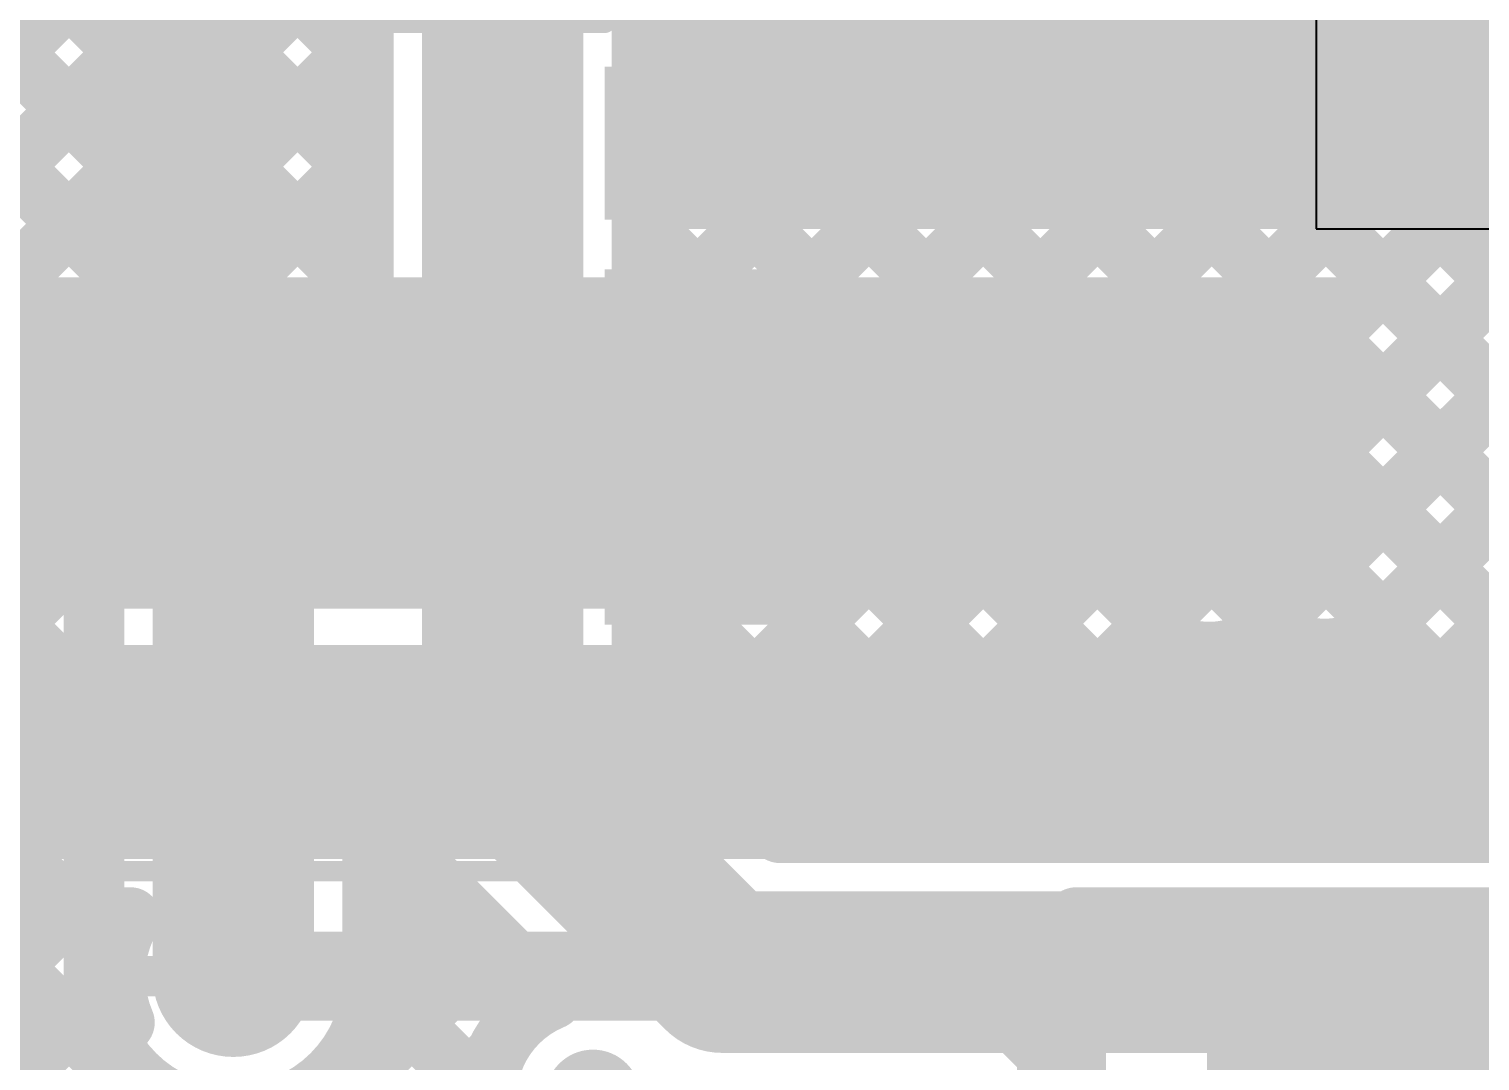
# Model space of a CAD drawing. Header units: millimetres. Extents: x -0.27 to 3.22, y -0.27 to 1.91.
# Drawn here: x 1.8704 to 2.2296, y 0.88 to 1.1355 of the extents above; entities that cross this region are included whole.
import ezdxf

# ---------------------------------------------------------------- set-up
doc = ezdxf.new("R2010")
doc.units = ezdxf.units.MM
doc.header["$MEASUREMENT"] = 0
for name, color, linetype in [('BottomLayer', 5, 'Continuous'), ('TopLayer', 1, 'Continuous'), ('TopOverlay', 2, 'Continuous'), ('TopPaste', 8, 'Continuous'), ('TopSolder', 216, 'Continuous'), ('ViaHoleLayer', 16, 'Continuous')]:
    doc.layers.add(name, color=color, linetype=linetype)
doc.styles.add('Arial', font='', dxfattribs={"height": 0.2})
doc.styles.get('Arial').set_extended_font_data('Arial')

# ---------------------------------------------------------------- blocks, each defined once
blk = doc.blocks.new('HSOP_6_19')
at = {"layer": 'TopLayer'}
for points in [[(-0.12894, 0.09016), (-0.07894, 0.09016), (-0.07894, 0.06024), (-0.12894, 0.06024)], [(0.07894, 0.09016), (0.12894, 0.09016), (0.12894, 0.06024), (0.07894, 0.06024)], [(-0.12894, 0.03996), (-0.07894, 0.03996), (-0.07894, -0.03996), (-0.12894, -0.03996)], [(0.07894, 0.03996), (0.12894, 0.03996), (0.12894, -0.03996), (0.07894, -0.03996)], [(-0.12894, -0.06024), (-0.07894, -0.06024), (-0.07894, -0.09016), (-0.12894, -0.09016)], [(0.07894, -0.06024), (0.12894, -0.06024), (0.12894, -0.09016), (0.07894, -0.09016)]]:
    blk.add_hatch(color=1, dxfattribs=at).paths.add_polyline_path(points)
at = {"layer": 'TopPaste'}
for points in [[(-0.12894, 0.09016), (-0.07894, 0.09016), (-0.07894, 0.06024), (-0.12894, 0.06024)], [(0.07894, 0.09016), (0.12894, 0.09016), (0.12894, 0.06024), (0.07894, 0.06024)], [(-0.12894, 0.03996), (-0.07894, 0.03996), (-0.07894, -0.03996), (-0.12894, -0.03996)], [(0.07894, 0.03996), (0.12894, 0.03996), (0.12894, -0.03996), (0.07894, -0.03996)], [(-0.12894, -0.06024), (-0.07894, -0.06024), (-0.07894, -0.09016), (-0.12894, -0.09016)], [(0.07894, -0.06024), (0.12894, -0.06024), (0.12894, -0.09016), (0.07894, -0.09016)]]:
    blk.add_hatch(color=8, dxfattribs=at).paths.add_polyline_path(points)
at = {"layer": 'TopSolder'}
for points in [[(-0.13294, 0.09416), (-0.07494, 0.09416), (-0.07494, 0.05624), (-0.13294, 0.05624)], [(0.07494, 0.09416), (0.13294, 0.09416), (0.13294, 0.05624), (0.07494, 0.05624)], [(-0.13294, 0.04396), (-0.07494, 0.04396), (-0.07494, -0.04396), (-0.13294, -0.04396)], [(0.07494, 0.04396), (0.13294, 0.04396), (0.13294, -0.04396), (0.07494, -0.04396)], [(-0.13294, -0.05624), (-0.07494, -0.05624), (-0.07494, -0.09416), (-0.13294, -0.09416)], [(0.07494, -0.05624), (0.13294, -0.05624), (0.13294, -0.09416), (0.07494, -0.09416)]]:
    blk.add_hatch(color=216, dxfattribs=at).paths.add_polyline_path(points)
at = {"layer": 'TopOverlay'}
for points, const_width in [([(-0.11408, 0.102, 1), (-0.12392, 0.102, 1)], 0.01181), ([(-0.12687, 0.102, 1), (-0.12097, 0.102, 1)], 0.00591), ([(-0.11703, 0.102, 1), (-0.11113, 0.102, 1)], 0.00591), ([(-0.07625, 0.105, 1), (-0.07375, 0.105, 1)], 0.0025), ([(0.07375, 0.105, 1), (0.07625, 0.105, 1)], 0.0025), ([(-0.07625, -0.105, 1), (-0.07375, -0.105, 1)], 0.0025), ([(0.07375, -0.105, 1), (0.07625, -0.105, 1)], 0.0025)]:
    blk.add_lwpolyline(points, format="xyb", close=True, dxfattribs=dict(at, const_width=const_width))
at = {"layer": 'TopOverlay', "const_width": 0.005}
for points in [[(-0.075, 0.105), (0.075, 0.105)], [(-0.075, -0.105), (0.075, -0.105)]]:
    blk.add_lwpolyline(points, dxfattribs=at)
blk = doc.blocks.new('C__0603_187')
at = {"layer": 'TopLayer'}
for points in [[(-0.015, 0.0175), (-0.015, -0.0175), (-0.045, -0.0175), (-0.045, 0.0175)], [(0.045, 0.0175), (0.045, -0.0175), (0.015, -0.0175), (0.015, 0.0175)]]:
    blk.add_hatch(color=1, dxfattribs=at).paths.add_polyline_path(points)
at = {"layer": 'TopPaste'}
for points in [[(-0.015, 0.0175), (-0.015, -0.0175), (-0.045, -0.0175), (-0.045, 0.0175)], [(0.045, 0.0175), (0.045, -0.0175), (0.015, -0.0175), (0.015, 0.0175)]]:
    blk.add_hatch(color=8, dxfattribs=at).paths.add_polyline_path(points)
at = {"layer": 'TopSolder'}
for points in [[(-0.01264, 0.01986), (-0.01264, -0.01986), (-0.04736, -0.01986), (-0.04736, 0.01986)], [(0.04736, 0.01986), (0.04736, -0.01986), (0.01264, -0.01986), (0.01264, 0.01986)]]:
    blk.add_hatch(color=216, dxfattribs=at).paths.add_polyline_path(points)
at = {"layer": 'TopOverlay', "const_width": 0.005}
for points in [[(-0.049, -0.021), (-0.049, 0.021)], [(-0.018, 0.021), (-0.049, 0.021)], [(0.049, 0.021), (0.018, 0.021)], [(0.049, -0.021), (0.049, 0.021)], [(-0.018, -0.021), (-0.049, -0.021)], [(0.049, -0.021), (0.018, -0.021)]]:
    blk.add_lwpolyline(points, dxfattribs=at)
at = {"layer": 'TopOverlay', "const_width": 0.0025}
for points in [[(-0.05025, 0.021, 1), (-0.04775, 0.021, 1)], [(-0.05025, 0.021, 1), (-0.04775, 0.021, 1)], [(-0.01925, 0.021, 1), (-0.01675, 0.021, 1)], [(0.01675, 0.021, 1), (0.01925, 0.021, 1)], [(0.04775, 0.021, 1), (0.05025, 0.021, 1)], [(0.04775, 0.021, 1), (0.05025, 0.021, 1)], [(-0.05025, -0.021, 1), (-0.04775, -0.021, 1)], [(-0.05025, -0.021, 1), (-0.04775, -0.021, 1)], [(-0.01925, -0.021, 1), (-0.01675, -0.021, 1)], [(0.01675, -0.021, 1), (0.01925, -0.021, 1)], [(0.04775, -0.021, 1), (0.05025, -0.021, 1)], [(0.04775, -0.021, 1), (0.05025, -0.021, 1)]]:
    blk.add_lwpolyline(points, format="xyb", close=True, dxfattribs=at)
blk = doc.blocks.new('C__0603_188')
at = {"layer": 'TopLayer'}
for points in [[(-0.015, 0.0175), (-0.015, -0.0175), (-0.045, -0.0175), (-0.045, 0.0175)], [(0.045, 0.0175), (0.045, -0.0175), (0.015, -0.0175), (0.015, 0.0175)]]:
    blk.add_hatch(color=1, dxfattribs=at).paths.add_polyline_path(points)
at = {"layer": 'TopPaste'}
for points in [[(-0.015, 0.0175), (-0.015, -0.0175), (-0.045, -0.0175), (-0.045, 0.0175)], [(0.045, 0.0175), (0.045, -0.0175), (0.015, -0.0175), (0.015, 0.0175)]]:
    blk.add_hatch(color=8, dxfattribs=at).paths.add_polyline_path(points)
at = {"layer": 'TopSolder'}
for points in [[(-0.01264, 0.01986), (-0.01264, -0.01986), (-0.04736, -0.01986), (-0.04736, 0.01986)], [(0.04736, 0.01986), (0.04736, -0.01986), (0.01264, -0.01986), (0.01264, 0.01986)]]:
    blk.add_hatch(color=216, dxfattribs=at).paths.add_polyline_path(points)
at = {"layer": 'TopOverlay', "const_width": 0.005}
for points in [[(-0.049, -0.021), (-0.049, 0.021)], [(-0.018, 0.021), (-0.049, 0.021)], [(0.049, 0.021), (0.018, 0.021)], [(0.049, -0.021), (0.049, 0.021)], [(-0.018, -0.021), (-0.049, -0.021)], [(0.049, -0.021), (0.018, -0.021)]]:
    blk.add_lwpolyline(points, dxfattribs=at)
at = {"layer": 'TopOverlay', "const_width": 0.0025}
for points in [[(-0.05025, 0.021, 1), (-0.04775, 0.021, 1)], [(-0.05025, 0.021, 1), (-0.04775, 0.021, 1)], [(-0.01925, 0.021, 1), (-0.01675, 0.021, 1)], [(0.01675, 0.021, 1), (0.01925, 0.021, 1)], [(0.04775, 0.021, 1), (0.05025, 0.021, 1)], [(0.04775, 0.021, 1), (0.05025, 0.021, 1)], [(-0.05025, -0.021, 1), (-0.04775, -0.021, 1)], [(-0.05025, -0.021, 1), (-0.04775, -0.021, 1)], [(-0.01925, -0.021, 1), (-0.01675, -0.021, 1)], [(0.01675, -0.021, 1), (0.01925, -0.021, 1)], [(0.04775, -0.021, 1), (0.05025, -0.021, 1)], [(0.04775, -0.021, 1), (0.05025, -0.021, 1)]]:
    blk.add_lwpolyline(points, format="xyb", close=True, dxfattribs=at)

msp = doc.modelspace()

# ---------------------------------------------------------------- hatches: boundary and pattern name
at = {"layer": 'BottomLayer'}
h = msp.add_hatch(color=5, dxfattribs=at)
edge = h.paths.add_edge_path()
edge.add_arc((1.921, 1.025), 0.01181, 0, 360)
h = msp.add_hatch(color=5, dxfattribs=at)
edge = h.paths.add_edge_path()
edge.add_arc((1.921, 0.901), 0.01181, 0, 360)
h = msp.add_hatch(color=5, dxfattribs=at)
edge = h.paths.add_edge_path()
edge.add_arc((2.01, 0.871), 0.01181, 0, 360)
at = {"layer": 'TopLayer'}
for points in [[(1.884, 0.992), (1.928, 0.992), (1.928, 1.451), (1.884, 1.451)], [(2.017, 1.086), (2.478, 1.086), (2.478, 1.258), (2.017, 1.258)], [(1.803, 0.992), (2.196, 0.992), (2.196, 1.074), (1.803, 1.074)], [(1.804, 0.93), (2.478, 0.93), (2.478, 0.983), (1.804, 0.983)], [(2.162, 0.7555), (2.203, 0.7555), (2.203, 0.8985), (2.162, 0.8985)], [(2.168, 0.8585), (3.082, 0.8585), (3.082, 0.8985), (2.168, 0.8985)]]:
    msp.add_hatch(color=1, dxfattribs=at).paths.add_polyline_path(points)
h = msp.add_hatch(color=1, dxfattribs=at)
edge = h.paths.add_edge_path()
edge.add_arc((1.921, 1.025), 0.01181, 0, 360)
h = msp.add_hatch(color=1, dxfattribs=at)
edge = h.paths.add_edge_path()
edge.add_arc((1.921, 0.901), 0.01181, 0, 360)
h = msp.add_hatch(color=1, dxfattribs=at)
edge = h.paths.add_edge_path()
edge.add_arc((2.01, 0.871), 0.01181, 0, 360)
at = {"layer": 'ViaHoleLayer'}
h = msp.add_hatch(color=16, dxfattribs=at)
edge = h.paths.add_edge_path()
edge.add_arc((1.921, 1.025), 0.00591, 0, 360)
h = msp.add_hatch(color=16, dxfattribs=at)
edge = h.paths.add_edge_path()
edge.add_arc((1.921, 0.901), 0.00591, 0, 360)

# ---------------------------------------------------------------- linework, layer by layer
at = {"layer": 'BottomLayer'}
for points, const_width in [([(2.02215, 1.11596), (2.6315, 1.72532)], 0.015), ([(2.02215, 1.08768), (2.6315, 1.69703)], 0.015), ([(2.02215, 1.05939), (2.6315, 1.66875)], 0.015), ([(2.02215, 1.03111), (2.6315, 1.64046)], 0.015), ([(2.02215, 1.00282), (2.6315, 1.61218)], 0.015), ([(2.02215, 0.97454), (2.6315, 1.58389)], 0.015), ([(2.03434, 0.95845), (2.6315, 1.55561)], 0.015), ([(2.04848, 0.94431), (2.63367, 1.5295)], 0.015), ([(1.98765, 0.95635), (1.98765, 1.4964)], 0.04), ([(2.06896, 0.9365), (2.63941, 1.50695)], 0.015), ([(2.02215, 0.97064), (2.02215, 1.4964)], 0.015), ([(2.09724, 0.9365), (2.64622, 1.48547)], 0.015), ([(1.95315, 1.03753), (1.95315, 1.4705)], 0.015), ([(2.12553, 0.9365), (2.65813, 1.4691)], 0.015), ([(2.15381, 0.9365), (2.67438, 1.45707)], 0.015), ([(2.1821, 0.9365), (2.6849, 1.43931)], 0.015), ([(2.21038, 0.9365), (2.6849, 1.41102)], 0.015), ([(2.02215, 1.34139), (2.42704, 0.9365)], 0.015), ([(2.02215, 1.31311), (2.39875, 0.9365)], 0.015), ([(1.7735, 1.3072), (1.95315, 1.12755)], 0.015), ([(2.02215, 1.28482), (2.37047, 0.9365)], 0.015), ([(1.7735, 1.27891), (1.95315, 1.09927)], 0.015), ([(2.02215, 1.25654), (2.34218, 0.9365)], 0.015), ([(1.7735, 1.25063), (1.95315, 1.07098)], 0.015), ([(2.02215, 1.22825), (2.3139, 0.9365)], 0.015), ([(1.7735, 1.22234), (1.95315, 1.0427)], 0.015), ([(1.8215, 1.08502), (1.95315, 1.21667)], 0.015), ([(2.02215, 1.19997), (2.28561, 0.9365)], 0.015), ([(1.7735, 1.19406), (1.90989, 1.05766)], 0.015), ([(1.8215, 1.05674), (1.95315, 1.18838)], 0.015), ([(2.02215, 1.17168), (2.25733, 0.9365)], 0.015), ([(1.8215, 1.02845), (1.95315, 1.1601)], 0.015), ([(2.02215, 1.1434), (2.22905, 0.9365)], 0.015), ([(1.8215, 1.00017), (1.95315, 1.13181)], 0.015), ([(1.81667, 1.1226), (1.89347, 1.0458)], 0.015), ([(2.02215, 1.11512), (2.20076, 0.9365)], 0.015), ([(1.90537, 1.05576), (1.95315, 1.10353)], 0.015), ([(1.8215, 1.08949), (1.8865, 1.02449)], 0.015), ([(2.02215, 1.08683), (2.17248, 0.9365)], 0.015), ([(1.9346, 1.0567), (1.95315, 1.07525)], 0.015), ([(1.8215, 1.06121), (1.8865, 0.99621)], 0.015), ([(2.02215, 1.05855), (2.1442, 0.9365)], 0.015), ([(1.94995, 1.04377), (1.95315, 1.04696)], 0.015), ([(1.8215, 0.97188), (1.89024, 1.04063)], 0.015), ([(1.921, 0.901), (1.921, 1.025)], 0.04), ([(1.8215, 1.03292), (1.8865, 0.96792)], 0.015), ([(2.02215, 1.03027), (2.11591, 0.9365)], 0.015), ([(1.8865, 0.901), (1.8865, 1.025)], 0.015), ([(1.8215, 0.9436), (1.8865, 1.0086)], 0.015), ([(1.8215, 1.00464), (1.8865, 0.93964)], 0.015), ([(2.02215, 1.00198), (2.08763, 0.9365)], 0.015), ([(1.8188, 0.91261), (1.8865, 0.98032)], 0.015), ([(1.8215, 0.97635), (1.8865, 0.91135)], 0.015), ([(2.02215, 0.9737), (2.05934, 0.9365)], 0.015), ([(2.02215, 0.97064), (2.05629, 0.9365)], 0.015), ([(1.98765, 0.95635), (2.042, 0.902)], 0.04), ([(1.7035, 0.76903), (1.8865, 0.95203)], 0.015), ([(1.8215, 0.94807), (1.94407, 0.8255)], 0.015), ([(1.9555, 0.901), (1.9555, 0.94383)], 0.015), ([(1.9555, 0.93618), (1.95801, 0.93869)], 0.015), ([(2.05629, 0.9365), (3.06047, 0.9365)], 0.015), ([(1.96325, 0.93196), (1.99991, 0.8953)], 0.015), ([(1.9555, 0.92721), (1.99227, 0.89044)], 0.015), ([(1.706, 0.74325), (1.8865, 0.92375)], 0.015), ([(1.9555, 0.90789), (1.97141, 0.9238)], 0.015), ([(1.82102, 0.92026), (1.91578, 0.8255)], 0.015), ([(2.042, 0.902), (3.06047, 0.902)], 0.04), ([(1.90139, 0.8255), (1.98555, 0.90966)], 0.015), ([(1.95544, 0.89898), (1.98369, 0.87073)], 0.015), ([(1.81654, 0.8255), (1.88689, 0.89585)], 0.015), ([(1.92967, 0.8255), (1.98604, 0.88186)], 0.015), ([(1.84482, 0.8255), (1.89627, 0.87695)], 0.015), ([(1.94738, 0.87876), (2.00064, 0.8255)], 0.015)]:
    msp.add_lwpolyline(points, dxfattribs=dict(at, const_width=const_width))
for points, const_width in [([(1.9494, 1.13181, 1), (1.9569, 1.13181, 1)], 0.0075), ([(1.9494, 1.12755, 1), (1.9569, 1.12755, 1)], 0.0075), ([(2.0184, 1.11596, 1), (2.0259, 1.11596, 1)], 0.0075), ([(2.0184, 1.11512, 1), (2.0259, 1.11512, 1)], 0.0075), ([(1.9494, 1.10353, 1), (1.9569, 1.10353, 1)], 0.0075), ([(1.9494, 1.09927, 1), (1.9569, 1.09927, 1)], 0.0075), ([(2.0184, 1.08768, 1), (2.0259, 1.08768, 1)], 0.0075), ([(2.0184, 1.08683, 1), (2.0259, 1.08683, 1)], 0.0075), ([(1.9494, 1.07525, 1), (1.9569, 1.07525, 1)], 0.0075), ([(1.9494, 1.07098, 1), (1.9569, 1.07098, 1)], 0.0075), ([(2.0184, 1.05939, 1), (2.0259, 1.05939, 1)], 0.0075), ([(1.90162, 1.05576, 1), (1.90912, 1.05576, 1)], 0.0075), ([(1.90614, 1.05766, 1), (1.91364, 1.05766, 1)], 0.0075), ([(1.93085, 1.0567, 1), (1.93835, 1.0567, 1)], 0.0075), ([(2.0184, 1.05855, 1), (2.0259, 1.05855, 1)], 0.0075), ([(1.88972, 1.0458, 1), (1.89722, 1.0458, 1)], 0.0075), ([(1.9494, 1.04696, 1), (1.9569, 1.04696, 1)], 0.0075), ([(1.9462, 1.04377, 1), (1.9537, 1.04377, 1)], 0.0075), ([(1.9494, 1.0427, 1), (1.9569, 1.0427, 1)], 0.0075), ([(1.88649, 1.04063, 1), (1.89399, 1.04063, 1)], 0.0075), ([(1.911, 1.025, 1), (1.931, 1.025, 1)], 0.02), ([(1.9494, 1.03753, 1), (1.9569, 1.03753, 1)], 0.0075), ([(1.9494, 1.03753, 1), (1.9569, 1.03753, 1)], 0.0075), ([(2.0184, 1.03111, 1), (2.0259, 1.03111, 1)], 0.0075), ([(2.0184, 1.03027, 1), (2.0259, 1.03027, 1)], 0.0075), ([(1.88275, 1.025, 1), (1.89025, 1.025, 1)], 0.0075), ([(1.88275, 1.025, 1), (1.89025, 1.025, 1)], 0.0075), ([(1.88275, 1.02449, 1), (1.89025, 1.02449, 1)], 0.0075), ([(1.88275, 1.0086, 1), (1.89025, 1.0086, 1)], 0.0075), ([(2.0184, 1.00282, 1), (2.0259, 1.00282, 1)], 0.0075), ([(2.0184, 1.00198, 1), (2.0259, 1.00198, 1)], 0.0075), ([(1.88275, 0.99621, 1), (1.89025, 0.99621, 1)], 0.0075), ([(1.88275, 0.98032, 1), (1.89025, 0.98032, 1)], 0.0075), ([(2.0184, 0.97454, 1), (2.0259, 0.97454, 1)], 0.0075), ([(2.0184, 0.9737, 1), (2.0259, 0.9737, 1)], 0.0075), ([(2.0184, 0.97064, 1), (2.0259, 0.97064, 1)], 0.0075), ([(2.0184, 0.97064, 1), (2.0259, 0.97064, 1)], 0.0075), ([(1.88275, 0.96792, 1), (1.89025, 0.96792, 1)], 0.0075), ([(1.97765, 0.95635, 1), (1.99765, 0.95635, 1)], 0.02), ([(1.97765, 0.95635, 1), (1.99765, 0.95635, 1)], 0.02), ([(2.03059, 0.95845, 1), (2.03809, 0.95845, 1)], 0.0075), ([(1.88275, 0.95203, 1), (1.89025, 0.95203, 1)], 0.0075), ([(2.04473, 0.94431, 1), (2.05223, 0.94431, 1)], 0.0075), ([(1.95175, 0.94383, 1), (1.95925, 0.94383, 1)], 0.0075), ([(1.95175, 0.94383, 1), (1.95925, 0.94383, 1)], 0.0075), ([(1.95175, 0.94383, 1), (1.95925, 0.94383, 1)], 0.0075), ([(1.88275, 0.93964, 1), (1.89025, 0.93964, 1)], 0.0075), ([(1.95426, 0.93869, 1), (1.96176, 0.93869, 1)], 0.0075), ([(1.95175, 0.93618, 1), (1.95925, 0.93618, 1)], 0.0075), ([(2.05254, 0.9365, 1), (2.06004, 0.9365, 1)], 0.0075), ([(2.05254, 0.9365, 1), (2.06004, 0.9365, 1)], 0.0075), ([(2.05559, 0.9365, 1), (2.06309, 0.9365, 1)], 0.0075), ([(2.06521, 0.9365, 1), (2.07271, 0.9365, 1)], 0.0075), ([(2.08388, 0.9365, 1), (2.09138, 0.9365, 1)], 0.0075), ([(2.09349, 0.9365, 1), (2.10099, 0.9365, 1)], 0.0075), ([(2.11216, 0.9365, 1), (2.11966, 0.9365, 1)], 0.0075), ([(2.12178, 0.9365, 1), (2.12928, 0.9365, 1)], 0.0075), ([(2.14045, 0.9365, 1), (2.14795, 0.9365, 1)], 0.0075), ([(2.15006, 0.9365, 1), (2.15756, 0.9365, 1)], 0.0075), ([(2.16873, 0.9365, 1), (2.17623, 0.9365, 1)], 0.0075), ([(2.17835, 0.9365, 1), (2.18585, 0.9365, 1)], 0.0075), ([(2.19701, 0.9365, 1), (2.20451, 0.9365, 1)], 0.0075), ([(2.20663, 0.9365, 1), (2.21413, 0.9365, 1)], 0.0075), ([(2.2253, 0.9365, 1), (2.2328, 0.9365, 1)], 0.0075), ([(1.9595, 0.93196, 1), (1.967, 0.93196, 1)], 0.0075), ([(1.9595, 0.93196, 1), (1.967, 0.93196, 1)], 0.0075), ([(1.9595, 0.93196, 1), (1.967, 0.93196, 1)], 0.0075), ([(1.95175, 0.92721, 1), (1.95925, 0.92721, 1)], 0.0075), ([(1.88275, 0.92375, 1), (1.89025, 0.92375, 1)], 0.0075), ([(1.96766, 0.9238, 1), (1.97516, 0.9238, 1)], 0.0075), ([(1.911, 0.901, 1), (1.931, 0.901, 1)], 0.02), ([(2.032, 0.902, 1), (2.052, 0.902, 1)], 0.02), ([(2.032, 0.902, 1), (2.052, 0.902, 1)], 0.02), ([(1.88275, 0.91135, 1), (1.89025, 0.91135, 1)], 0.0075), ([(1.9818, 0.90966, 1), (1.9893, 0.90966, 1)], 0.0075), ([(1.95175, 0.90789, 1), (1.95925, 0.90789, 1)], 0.0075), ([(1.88275, 0.901, 1), (1.89025, 0.901, 1)], 0.0075), ([(1.88275, 0.901, 1), (1.89025, 0.901, 1)], 0.0075), ([(1.95169, 0.89898, 1), (1.95919, 0.89898, 1)], 0.0075), ([(1.95175, 0.901, 1), (1.95925, 0.901, 1)], 0.0075), ([(1.95175, 0.901, 1), (1.95925, 0.901, 1)], 0.0075), ([(1.88314, 0.89585, 1), (1.89064, 0.89585, 1)], 0.0075), ([(1.99616, 0.8953, 1), (2.00366, 0.8953, 1)], 0.0075), ([(1.99616, 0.8953, 1), (2.00366, 0.8953, 1)], 0.0075), ([(1.98852, 0.89044, 1), (1.99602, 0.89044, 1)], 0.0075), ([(1.98229, 0.88186, 1), (1.98979, 0.88186, 1)], 0.0075), ([(1.89252, 0.87695, 1), (1.90002, 0.87695, 1)], 0.0075), ([(1.94363, 0.87876, 1), (1.95113, 0.87876, 1)], 0.0075)]:
    msp.add_lwpolyline(points, format="xyb", close=True, dxfattribs=dict(at, const_width=const_width))
at = {"layer": 'BottomLayer', "const_width": 0.015}
for points in [[(1.8865, 1.025, -0.829558), (1.95315, 1.03753)], [(1.96325, 0.93196, -0.103828), (1.9555, 0.94383)], [(1.96325, 0.93196, -0.103828), (1.9555, 0.94383)], [(1.9555, 0.901, -1), (1.8865, 0.901)], [(2.02871, 0.8525, -1.221455), (1.99991, 0.8953)]]:
    msp.add_lwpolyline(points, format="xyb", dxfattribs=at)
at = {"layer": 'TopLayer'}
for p, q in [((2.189, 1.637), (2.189, 1.086)), ((2.189, 1.086), (2.617, 1.086))]:
    msp.add_line(p, q, dxfattribs=at)
for points, const_width in [([(1.80066, 0.9155), (1.89553, 0.9155)], 0.015), ([(1.85225, 0.8895), (1.87825, 0.9155)], 0.015), ([(1.85407, 0.9155), (1.88007, 0.8895)], 0.015), ([(1.88235, 0.9155), (1.89208, 0.90577)], 0.015), ([(2.12956, 0.9155), (2.4925, 0.9155)], 0.015), ([(2.12956, 0.9155), (2.144, 0.90106)], 0.015), ([(2.13691, 0.9155), (2.1475, 0.90491)], 0.015), ([(2.1586, 0.913), (2.1611, 0.9155)], 0.015), ([(2.1652, 0.9155), (2.1677, 0.913)], 0.015), ([(2.18688, 0.913), (2.18938, 0.9155)], 0.015), ([(2.19348, 0.9155), (2.19598, 0.913)], 0.015), ([(2.21516, 0.913), (2.21766, 0.9155)], 0.015), ([(2.22176, 0.9155), (2.22426, 0.913)], 0.015), ([(2.1475, 0.913), (2.1535, 0.913)], 0.015), ([(2.1475, 0.89671), (2.1475, 0.913)], 0.015), ([(2.1535, 0.913), (2.2175, 0.913)], 0.015), ([(2.1535, 0.913), (2.2175, 0.913)], 0.015), ([(2.2175, 0.913), (2.70542, 0.913)], 0.015), ([(1.921, 0.901), (2.108, 0.901)], 0.022), ([(2.108, 0.901), (2.126, 0.883)], 0.022), ([(2.14528, 0.89969), (2.1475, 0.9019)], 0.015), ([(1.88054, 0.8895), (1.89169, 0.90065)], 0.015), ([(1.89919, 0.901), (1.921, 0.901)], 0.01), ([(1.82666, 0.8895), (1.89404, 0.8895)], 0.015), ([(2.126, 0.777), (2.126, 0.883)], 0.022)]:
    msp.add_lwpolyline(points, dxfattribs=dict(at, const_width=const_width))
for points, const_width in [([(1.8745, 0.9155, 1), (1.882, 0.9155, 1)], 0.0075), ([(1.8786, 0.9155, 1), (1.8861, 0.9155, 1)], 0.0075), ([(1.89178, 0.9155, 1), (1.89928, 0.9155, 1)], 0.0075), ([(1.89178, 0.9155, 1), (1.89928, 0.9155, 1)], 0.0075), ([(2.12581, 0.9155, 1), (2.13331, 0.9155, 1)], 0.0075), ([(2.12581, 0.9155, 1), (2.13331, 0.9155, 1)], 0.0075), ([(2.13316, 0.9155, 1), (2.14066, 0.9155, 1)], 0.0075), ([(2.15735, 0.9155, 1), (2.16485, 0.9155, 1)], 0.0075), ([(2.16145, 0.9155, 1), (2.16895, 0.9155, 1)], 0.0075), ([(2.18563, 0.9155, 1), (2.19313, 0.9155, 1)], 0.0075), ([(2.18973, 0.9155, 1), (2.19723, 0.9155, 1)], 0.0075), ([(2.21391, 0.9155, 1), (2.22141, 0.9155, 1)], 0.0075), ([(2.21801, 0.9155, 1), (2.22551, 0.9155, 1)], 0.0075), ([(2.14375, 0.913, 1), (2.15125, 0.913, 1)], 0.0075), ([(2.14375, 0.913, 1), (2.15125, 0.913, 1)], 0.0075), ([(2.14975, 0.913, 1), (2.15725, 0.913, 1)], 0.0075), ([(2.14975, 0.913, 1), (2.15725, 0.913, 1)], 0.0075), ([(2.14975, 0.913, 1), (2.15725, 0.913, 1)], 0.0075), ([(2.15485, 0.913, 1), (2.16235, 0.913, 1)], 0.0075), ([(2.16395, 0.913, 1), (2.17145, 0.913, 1)], 0.0075), ([(2.18313, 0.913, 1), (2.19063, 0.913, 1)], 0.0075), ([(2.19223, 0.913, 1), (2.19973, 0.913, 1)], 0.0075), ([(2.21141, 0.913, 1), (2.21891, 0.913, 1)], 0.0075), ([(2.21375, 0.913, 1), (2.22125, 0.913, 1)], 0.0075), ([(2.21375, 0.913, 1), (2.22125, 0.913, 1)], 0.0075), ([(2.21375, 0.913, 1), (2.22125, 0.913, 1)], 0.0075), ([(2.22051, 0.913, 1), (2.22801, 0.913, 1)], 0.0075), ([(1.88833, 0.90577, 1), (1.89583, 0.90577, 1)], 0.0075), ([(2.14375, 0.90491, 1), (2.15125, 0.90491, 1)], 0.0075), ([(1.9155, 0.901, 1), (1.9265, 0.901, 1)], 0.011), ([(2.1025, 0.901, 1), (2.1135, 0.901, 1)], 0.011), ([(2.1025, 0.901, 1), (2.1135, 0.901, 1)], 0.011), ([(2.14375, 0.9019, 1), (2.15125, 0.9019, 1)], 0.0075), ([(1.88794, 0.90065, 1), (1.89544, 0.90065, 1)], 0.0075), ([(1.89669, 0.901, 1), (1.90169, 0.901, 1)], 0.005), ([(1.9185, 0.901, 1), (1.9235, 0.901, 1)], 0.005), ([(2.14025, 0.90106, 1), (2.14775, 0.90106, 1)], 0.0075), ([(2.14025, 0.90106, 1), (2.14775, 0.90106, 1)], 0.0075), ([(2.14028, 0.90103, 1), (2.14778, 0.90103, 1)], 0.0075), ([(2.14153, 0.89969, 1), (2.14903, 0.89969, 1)], 0.0075), ([(2.14375, 0.89671, 1), (2.15125, 0.89671, 1)], 0.0075), ([(2.14375, 0.89671, 1), (2.15125, 0.89671, 1)], 0.0075), ([(2.14375, 0.89671, 1), (2.15125, 0.89671, 1)], 0.0075), ([(1.87632, 0.8895, 1), (1.88382, 0.8895, 1)], 0.0075), ([(1.87679, 0.8895, 1), (1.88429, 0.8895, 1)], 0.0075), ([(1.89029, 0.8895, 1), (1.89779, 0.8895, 1)], 0.0075), ([(1.89029, 0.8895, 1), (1.89779, 0.8895, 1)], 0.0075), ([(2.1205, 0.883, 1), (2.1315, 0.883, 1)], 0.011), ([(2.1205, 0.883, 1), (2.1315, 0.883, 1)], 0.011)]:
    msp.add_lwpolyline(points, format="xyb", close=True, dxfattribs=dict(at, const_width=const_width))
at = {"layer": 'TopLayer', "const_width": 0.015}
for points in [[(1.89404, 0.8895, -0.234318), (1.89553, 0.9155)], [(2.144, 0.90106, -0.054877), (2.1475, 0.89671)], [(2.14403, 0.90103, -0.054477), (2.1475, 0.89671)]]:
    msp.add_lwpolyline(points, format="xyb", dxfattribs=at)

# ---------------------------------------------------------------- block references
msp.add_blockref('HSOP_6_19', (1.938, 1.032))
at = {"rotation": 270}
for name, p in [('C__0603_188', (2.103, 1.077)), ('C__0603_187', (2.158, 1.077))]:
    msp.add_blockref(name, p, dxfattribs=at)

# ---------------------------------------------------------------- texts
at = {"layer": 'TopOverlay', "style": 'Arial'}
msp.add_text('&', height=0.06, rotation=360, dxfattribs=at).set_placement((2.141, 0.984))

doc.saveas('drawing.dxf')
